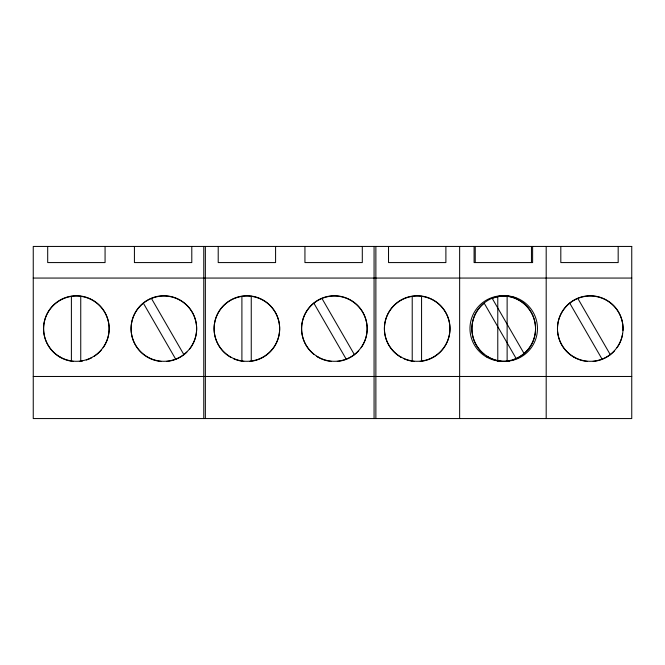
<?xml version="1.0" encoding="UTF-8"?>
<svg xmlns="http://www.w3.org/2000/svg" width="665" height="665" viewBox="0 0 665 665"><rect width="100%" height="100%" fill="white"/><g stroke="black" fill="none" stroke-linecap="round" stroke-linejoin="round"><path stroke-width="1" d="M33.25 278.061L631.75 278.061M33.25 376.473L631.75 376.473M577.827 298.444L610.312 354.711M569.764 303.19L602.174 359.324M524.228 353.822L492.258 298.444A32.785 32.785 0 0 1 516.007 298.02M516.098 358.435L484.203 303.19A32.785 32.785 0 0 0 484.02 354.237M321.951 298.444L354.437 354.711M313.888 303.19L346.299 359.324M151.437 298.444L183.922 354.711M143.374 303.19L175.784 359.324M618.176 246.441L618.176 262.575L560.811 262.575L560.811 246.441M546.189 246.441L546.189 418.559M532.615 246.441L532.615 262.575L474.087 262.575L474.087 246.441M531.46 246.441L531.46 262.575M497.777 296.382L497.777 361.186M475.242 246.441L475.242 262.575M459.64 246.441L459.64 418.559M445.891 246.441L445.891 262.575L388.526 262.575L388.526 246.441M421.568 296.291L421.568 361.278M412.217 296.382L412.217 361.186M375.875 246.441L375.875 418.559M374.071 246.441L374.071 418.559M362.3 246.441L362.3 262.575L304.936 262.575L304.936 246.441M275.584 246.441L275.584 262.575L218.211 262.575L218.211 246.441M251.254 296.291L251.254 361.278M241.902 296.382L241.902 361.186M205.36 246.441L205.36 418.559M203.764 246.441L203.764 418.559M191.794 246.441L191.794 262.575L134.421 262.575L134.421 246.441M105.07 246.441L105.07 262.575L47.697 262.575L47.697 246.441M80.748 296.291L80.748 361.278M71.396 296.382L71.396 361.186M73.283 361.419A32.785 32.785 0 0 1 44.755 320.106A32.785 32.785 0 0 1 90.382 299.15A32.785 32.785 0 0 1 103.133 347.712M101.246 350.131A32.785 32.785 0 0 1 94.347 356.199M91.737 357.737A32.785 32.785 0 0 1 86.284 360.031M82.593 360.97A32.785 32.785 0 0 1 79.359 361.428M160.922 361.436A32.785 32.785 0 0 1 132.401 319.582A32.785 32.785 0 0 1 178.976 299.691A32.785 32.785 0 0 1 189.483 349.241M186.865 352.142A32.785 32.785 0 0 1 166.774 361.436M231.071 357.504A32.785 32.785 0 0 1 224.72 304.628A32.785 32.785 0 0 1 276.856 315.509A32.785 32.785 0 0 1 249.874 361.428M243.797 361.419A32.785 32.785 0 0 1 233.731 358.817M313.714 354.237A32.785 32.785 0 0 1 308.469 308.701A32.785 32.785 0 0 1 353.871 302.425A32.785 32.785 0 0 1 361.17 347.679M358.734 350.729A32.785 32.785 0 0 1 337.288 361.436M331.428 361.436A32.785 32.785 0 0 1 316.44 356.224M509.082 361.27A32.785 32.785 0 0 1 507.595 361.436M501.743 361.436A32.785 32.785 0 0 1 486.747 356.224M401.386 357.504A32.785 32.785 0 0 1 395.027 304.628A32.785 32.785 0 0 1 447.163 315.509A32.785 32.785 0 0 1 420.18 361.428M414.104 361.419A32.785 32.785 0 0 1 404.037 358.817M512.665 360.031A32.785 32.785 0 0 0 507.129 296.291L507.129 361.278A32.785 32.785 0 0 0 508.974 360.97M499.041 296.208A32.785 32.785 0 0 1 501.227 296.033M622.631 333.93A32.785 32.785 0 0 1 617.037 347.679M614.61 350.729A32.785 32.785 0 0 1 593.163 361.436M587.303 361.436A32.785 32.785 0 0 1 557.602 331.727M557.47 328.784A32.785 32.785 0 0 1 591.094 296.008A32.785 32.785 0 0 1 622.989 330.472M631.75 246.441L33.25 246.441L33.25 418.559L631.75 418.559L631.75 246.441M59.975 356.922A32.785 32.785 0 0 0 109.151 328.527A32.785 32.785 0 0 0 59.975 300.139A32.785 32.785 0 0 0 59.975 356.922M147.472 356.922A32.785 32.785 0 0 0 196.649 328.527A32.785 32.785 0 0 0 147.472 300.139A32.785 32.785 0 0 0 147.472 356.922M228.004 355.334A32.785 32.785 0 0 0 279.533 331.478A32.785 32.785 0 0 0 233.107 298.785A32.785 32.785 0 0 0 228.004 355.334M317.986 356.922A32.785 32.785 0 0 0 367.163 328.527A32.785 32.785 0 0 0 317.986 300.139A32.785 32.785 0 0 0 317.986 356.922M400.796 356.922A32.785 32.785 0 0 0 449.972 328.527A32.785 32.785 0 0 0 400.796 300.139A32.785 32.785 0 0 0 400.796 356.922M488.293 356.922A32.785 32.785 0 0 0 537.47 328.527A32.785 32.785 0 0 0 488.293 300.139A32.785 32.785 0 0 0 488.293 356.922M486.364 356.922A32.785 32.785 0 0 0 535.541 328.527A32.785 32.785 0 0 0 486.364 300.139A32.785 32.785 0 0 0 486.364 356.922M573.862 356.922A32.785 32.785 0 0 0 623.038 328.527A32.785 32.785 0 0 0 573.862 300.139A32.785 32.785 0 0 0 573.862 356.922"/></g></svg>
